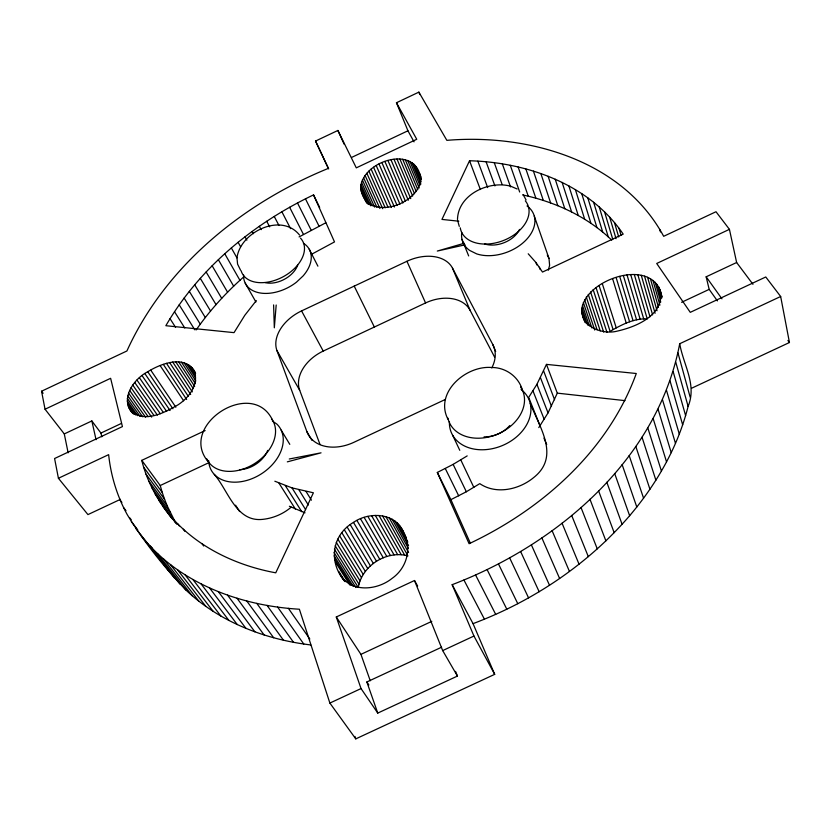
<?xml version="1.0" encoding="UTF-8"?>
<svg xmlns="http://www.w3.org/2000/svg" width="831" height="831" viewBox="0 0 831 831"><rect width="100%" height="100%" fill="white"/><g stroke="black" fill="none" stroke-linecap="round" stroke-linejoin="round"><path stroke-width="1.25" d="M661.112 294.59C660.52 317.473 634.188 327.528 615.22 331.569C600.564 334.322 579.965 325.586 581.929 308.135C587.195 277.783 655.649 256.083 661.798 297.072M132.503 413.069C119.529 398.88 133.822 378.822 147.752 371.748C160.85 363.594 185.105 354.193 194.901 371.976M276.193 305.008L274.323 327.809L273.607 304.915M457.486 219.55C457.995 194.838 488.223 180.576 510.037 186.04M343.078 579.186C328.349 560.281 332.67 534.426 353.487 522.398C369.047 511.46 395.868 512.519 403.586 532.442M360.664 186.757C363.729 160.019 416.778 144.179 420.818 179.018C418.699 206.483 363.459 222.718 360.664 186.757L368.725 204.447M679.706 343.733C657.685 459.159 557.778 544.336 452.157 584.681L473.047 623.634C532.951 601.145 587.881 564.405 629.638 515.719C648.18 493.894 663.99 469.65 675.478 443.38C680.641 431.403 684.921 419.042 688.11 406.39C697.095 384.711 683.456 365.141 679.706 343.733L780.662 296.501L765.767 276.983L690.27 312.342L656.708 263.469L729.431 229.346L716 211.739L663.668 236.305C622.533 160.165 528.111 133.531 446.849 140.346L418.876 92.127L396.46 102.743L407.938 130.789L414.035 141.852M407.969 555.908C386.612 550.018 361.963 565.631 358.275 587.496L334.415 549.156M237.022 257.423C240.803 231.569 281.543 212.362 299.544 235.059M548.335 270.21L549.603 265.328L549.011 258.483L534.271 216.05M538.8 427.581L548.045 412.882L557.3 393.136L546.466 364.383L636.286 373.503C608.167 450.869 542.186 509.247 469.1 543.713L437.324 472.455L453.124 464.373L467.188 455.897M540.046 425.825L528.682 397.405L536.909 384.327L546.466 364.383M528.215 253.787L535.943 262.503L542.498 272.059L623.198 234.134C589.48 184.389 527.581 162.367 469.536 160.757L441.957 219.415L458.837 221.202M319.665 207.428L313.536 194.89C253.476 223.477 199.523 267.79 165.847 325.71L234.03 332.639L244.802 315.302L256.322 300.573M196.158 329.928C209.755 310.462 225.824 292.751 243.597 277.014M291.234 507.139C283.236 513.942 273.254 518.243 262.793 519.354C235.983 522.419 228.317 490.415 214.294 474.397M470.429 543.36L450.901 499.66L466.357 491.755L479.778 483.642C496.149 494.819 518.949 489.646 533.502 477.711C560.343 456.635 539.921 428.079 530.22 403.326M634.313 274.51L647.235 318.917C633.783 318.263 621.38 324.828 610.099 331.382L596.024 287.526M311.365 254.39L334.509 241.914L313.536 194.89M299.098 236.918L325.783 222.791M68.132 452.822L64.288 433.917L45.04 409.226L41.55 391.224L126.914 350.973C165.525 265.847 243.078 203.252 328.338 168.381L315.541 141.041L337.905 130.457L356.291 167.862L416.747 139.286L396.46 102.743M351.555 157.454L407.938 130.789M45.04 409.226L110.627 378.313L122.427 426.594L54.586 458.515L58.419 478.272L87.941 514.597L120.443 499.338M312.041 440.44L306.909 431.684L276.962 350.609A37.717 25.865 -28.3 0 1 301.57 310.908L406.941 261.277A37.779 25.938 -24.2 0 1 452.448 268.029L492.773 344.481L495.671 351.513M64.288 433.917L91.846 420.943L100.935 433.065L101.797 436.805M100.935 433.065L121.43 423.415M320.049 444.554L299.7 390.29A36.606 25.875 -28.4 0 1 323.228 351.077L425.565 302.951A36.668 25.958 -24.1 0 1 470.055 310.243L494.57 357.029M58.419 478.272L108.643 454.65C110.845 475.623 117.088 496.18 127.257 514.669C143.867 541.791 163.936 567.002 185.884 590C219.602 622.066 265.058 639.455 310.773 644.939M172.038 518.513C158.16 501.436 147.004 481.855 141.779 460.353L205.132 430.583M141.779 460.353L160.238 485.522L209.235 462.514M717.402 300.915L709.175 289.375L706.153 276.806L736.63 262.513L729.431 229.346M445.374 399.431L353.944 442.289A39.94 28.971 -28.9 0 1 306.909 431.684M681.586 302.297L709.175 289.375M691.797 388.139L789.45 342.517L780.662 296.501M455.533 671.386L457.434 676.07L377.762 713.091L361.038 688.567L336.285 616.986L414.503 580.516L417.65 586.042M336.285 616.986L360.934 654.35L431.819 621.349M377.762 713.091L366.855 681.981L441.593 647.214M140.584 534.935C178.083 583.185 239.93 605.737 299.378 609.227L329.876 703.068L361.038 688.567M414.503 580.516L442.684 650.59L473.95 636.047L494.694 674.346L355.772 738.873L329.876 703.068M464.363 243.223L437.303 251.055L465.1 244.833M287.318 461.859L321.046 452.833L289.271 458.992M491.131 367.468C465.526 365.619 434.26 392.783 447.951 419.229M557.3 393.136L624.995 400.635M491.692 367.499C505.653 367.364 518.721 376.692 522.419 390.206M274.843 481.222L292.013 487.89L313.391 492.793L275.757 572.819C232.15 564.789 189.26 543.266 163.094 506.505M522.741 194.942C555.575 202.037 587.392 216.683 611.761 240.159M289.365 506.266L305.029 512.81M510.805 186.248L517.121 189.001M272.412 421.068L276.848 424.07A40.366 28.742 -32.8 0 1 257.506 476.111A40.366 28.742 -32.8 0 1 208.633 460.499M130.259 409.932C143.534 424.132 164.974 412.519 178.333 404.645C189.136 397.54 200.178 383.091 193.519 369.837M341.707 577.015C353.611 592.825 377.991 589.709 391.983 578.459C408.405 567.012 412.872 544.534 401.103 527.955M129.636 517.734L131.225 519.77M157.391 553.446L185.884 590M131.308 521.598L137.676 529.742M150.39 546.04L151.98 548.076M151.408 547.494L179.953 584.058M135.754 528.36L174.396 577.898M163.749 559.17L192.179 595.713M123.59 507.585L125.969 510.65M170.49 564.654L198.838 601.197M120.308 500.366L121.897 502.402M41.55 391.224L43.129 393.271M177.595 569.869L205.839 606.412M185.064 574.823L213.193 611.377M192.885 579.498L220.89 616.062M201.05 583.871L228.909 620.456M209.557 587.943L237.261 624.559M218.387 591.703L245.924 628.35M736.63 262.513L752.959 284.306M227.538 595.131L254.878 631.82M787.913 340.44L789.45 342.517M177.709 523.842L179.257 525.93M155.179 494.03L176.941 524.33M172.474 518.264L176.349 523.468M158.95 500.345L175.341 522.377M167.602 512.478L172.817 519.479M148.728 480.941L167.291 506.027L173.783 519.084M183.298 529.212L184.835 531.289M151.772 487.558L170.365 512.623M146.048 474.189L164.59 499.306L167.291 506.027M237.001 598.227L264.133 634.957M143.732 467.323L162.232 492.461L164.59 499.306M169.202 571.541L161.204 560.177M202.151 543.91L203.688 545.998M246.755 600.979L273.659 637.751M256.779 603.368L283.454 640.202M706.153 276.806L721.952 298.828M267.073 605.404L293.499 642.301M127.507 403.492L135.702 414.991M128.088 405.808L134.051 414.181M131.817 411.688L133.313 413.776M129.013 407.969L131.994 412.155M127.361 398.465L139.982 416.258M127.268 401.03L137.676 415.677M277.616 607.056L303.772 644.035M127.797 395.826L142.62 416.757M128.576 393.125L145.581 417.224M129.667 390.425L148.105 416.632M131.069 387.734L151.668 417.11M132.763 385.085L154.036 415.542M288.388 608.334L309.838 639.039M134.736 382.509L157.391 415.105M136.949 380.047L160.269 413.724M139.39 377.71L163.354 412.488M142.018 375.539L166.626 411.397M144.823 373.545L170.064 410.504M147.752 371.748L172.91 408.759M209.111 462.742C175.923 426.428 252.499 376.412 272.776 420.642M150.785 370.19L175.86 407.232M366.855 681.981L368.871 684.983M160.238 365.733L183.63 400.781M163.343 364.404L186.653 399.493M166.47 363.334L188.305 396.335M169.607 362.534L190.673 394.507M172.703 362.015L192.304 391.879M175.725 361.776L193.187 388.472M178.644 361.828L194.662 386.405M181.428 362.16L195.327 383.548M186.445 363.677L195.441 377.606M184.035 362.783L195.825 380.972M192.179 367.946L195.628 373.306M190.538 366.274L195.378 373.773M188.616 364.851L195.534 375.56M235.578 505.196L239.629 511.522M170.043 318.668L175.559 327.321M278.936 483.102L295.421 509.102M285.345 485.636L301.746 511.667M338.757 571.354L344.938 581.149M343.733 579.498L345.104 581.669M174.5 311.698L184.752 327.954M340.035 574.294L344.159 580.817M334.581 559.024L351.025 585.232M335.454 562.099L349.851 585.003M292.013 487.89L305.6 509.6M334.124 555.825L353.279 586.426M334.062 552.522L355.928 587.538M179.195 304.821L194.797 329.803M298.911 489.833L308.363 505.051M184.129 298.038L200.271 324.163M335.163 545.77L358.961 584.172M306.047 491.474L311.417 500.179M336.306 542.404L360.031 580.859M337.822 539.09L361.464 577.607M189.302 291.359L205.309 317.535M339.692 535.881L363.24 574.46M341.894 532.796L365.349 571.437M194.693 284.794L210.555 311.023M281.2 430.157L289.801 444.356M344.408 529.877L367.759 568.581M200.302 278.333L216.029 304.624M347.202 527.145L370.439 565.911M350.235 524.652L373.368 563.48M206.13 271.997L221.7 298.35M353.487 522.398L376.505 561.289M356.915 520.435L379.819 559.388M360.488 518.762L383.268 557.778M212.144 265.785L227.58 292.19M364.144 517.422L386.82 556.479M218.366 259.708L233.656 286.176M442.684 650.59L457.434 676.07M367.873 516.404L390.425 555.513M276.962 350.609L299.7 390.29M371.613 515.729L394.06 554.89M224.775 253.767L239.92 280.296M375.332 515.417L397.665 554.62M378.978 515.459L401.217 554.692M245.238 283.174L255.906 301.965M231.361 247.97L236.98 257.942M382.52 515.864L404.655 555.129M385.906 516.622L407.335 554.786M389.116 517.723L408.582 552.542M394.808 520.933L408.551 545.645M238.113 242.309L240.595 246.755M392.087 519.167L408.374 548.377M399.337 525.348L406.193 537.709M397.239 523L407.834 542.103M406.182 539.87L407.429 542.113M523.177 194.683L526.096 199.97M245.041 236.814L246.88 240.149M252.115 231.465L253.33 233.698M301.57 310.908L323.228 351.077M259.345 226.281L261.152 229.647M266.72 221.275L269.691 226.873M274.23 216.424L278.936 225.419M463.937 580.038L484.431 619.188M281.865 211.749L290.601 228.66M240.481 270.023L237.583 264.113L237.022 258.399M309.246 249.227L317.899 266.18M475.602 575.042L495.692 614.379M289.624 207.262L303.44 234.384M297.488 202.951L311.168 230.145M487.132 569.682L506.817 609.216M437.324 472.455L450.901 499.66M547.276 255.003L549.011 258.483M305.465 198.827L318.99 226.094M354.214 286.113L374.355 327.04M445.302 468.549L458.702 495.847M498.496 563.979L517.786 603.711M453.124 464.373L466.357 491.755M460.79 459.917L473.836 487.392M509.683 557.944L528.568 597.873M315.541 141.041L328.681 168.922M452.76 435.454L459.782 450.309M520.653 551.587L539.153 591.724M367.167 202.099L368.247 204.457M360.747 188.907L367.198 203.055M365.785 200.458L366.866 202.826M361.163 190.964L366.544 202.754M361.911 192.896L365.682 201.154M337.905 130.457L344.148 144.23M361.485 182.269L372.184 205.859M360.914 184.534L370.564 205.766M363.583 177.699L376.879 207.21M362.378 179.984L374.656 207.116M531.393 544.918L549.509 585.263M365.079 175.445L379.923 208.519M406.941 261.277L425.565 302.951M366.845 173.253L382.707 208.706M368.871 171.144L385.189 207.802M371.125 169.14L387.911 207.012M373.576 167.27L391.349 207.532M376.214 165.546L394.424 207.023M541.895 537.958L559.616 578.511M543.952 438.145L546.705 444.471M378.998 163.987L397.135 205.506M381.907 162.616L399.96 204.177M384.888 161.443L402.869 203.044M387.921 160.487L405.31 200.946M390.975 159.76L408.291 200.25M393.998 159.272L410.743 198.609M552.116 530.718L569.464 571.479M473.047 623.634L494.694 674.346M396.979 159.012L412.654 196.002M452.157 584.681L473.95 636.047M399.877 159.001L414.482 193.644M402.651 159.24L416.206 191.514M405.268 159.718L417.785 189.624M409.932 161.38L419.894 185.344M407.709 160.435L419.188 187.972M452.448 268.029L470.055 310.243M416.248 167.239L421.068 178.904M415.095 165.494L420.891 179.486M413.651 163.925L421.099 181.916M562.057 523.208L579.041 564.176M411.927 162.544L420.881 184.129M419.302 172.879L421.099 177.138M571.686 515.449L588.306 556.635M461.994 239.349L468.674 255.938M532.972 390.902L544.222 419.395M418.876 92.127L419.821 94.526M580.994 507.461L597.26 548.855M536.909 384.327L548.045 412.882M540.472 377.7L551.493 406.338M589.968 499.254L605.882 540.856M543.661 371.041L554.578 399.742M469.536 160.757L480.37 189.51M598.58 490.851L614.161 532.65M477.867 161.172L487.683 187.598M486.114 161.827L494.933 185.915M606.817 482.26L622.087 524.268M494.279 162.741L502.121 184.472M539.371 267.177L540.243 269.608M502.34 163.915L510.535 186.902M535.943 262.503L536.816 264.923M614.67 473.504L629.638 515.719M360.934 654.35L370.252 680.755M510.296 165.327L519.676 192.023M518.139 167L528.256 196.189M622.128 464.612L636.795 507.014M525.857 168.932L535.86 198.183M582.728 316.31L583.954 319.935M533.429 171.124L543.318 200.437M629.181 455.585L643.568 498.185M581.929 308.135L587.61 325.066M581.793 310.929L585.865 323.02M582.064 313.661L585.003 322.459M583.362 302.505L591.849 327.944M582.448 305.32L589.345 325.897M584.65 299.742L594.705 330.042M540.856 173.565L550.641 202.941M354.962 736.432L355.772 738.873M635.819 446.444L649.935 489.23M586.302 297.041L597.105 329.793M588.286 294.434L600.231 330.873M548.117 176.265L557.809 205.704M555.222 179.216L564.81 208.716M590.581 291.972L603.659 332.088M642.031 437.22L655.888 480.183M593.178 289.655L606.952 332.255M562.14 182.425L571.624 211.988M568.861 185.895L578.262 215.509M599.109 285.604L613.081 329.512M602.382 283.911L616.259 327.871M647.816 427.923L661.434 471.063M575.384 189.613L584.692 219.28M581.7 193.581L590.924 223.3M653.156 418.564L666.545 461.87M587.787 197.809L596.928 227.569M612.717 279.06L626.273 323.176M593.635 202.276L602.704 232.078M616.145 277.606L629.597 321.774M658.048 409.164L671.23 452.646M599.244 206.992L608.24 236.835M619.697 276.422L633.045 320.641M604.594 211.947L612.8 239.432M623.333 275.508L636.567 319.769M662.504 399.753L675.478 443.38M627.01 274.874L640.14 319.197M609.674 217.151L616.051 238.684M630.677 274.542L643.703 318.907M614.473 222.583L618.7 236.949M666.493 390.331L679.291 434.104M618.981 228.245L621.089 235.433M637.855 274.77L649.977 316.756M641.283 275.331L652.605 314.876M670.046 380.92L682.667 424.838M160.238 485.522L162.232 492.461M644.544 276.183L655.088 313.287M673.141 371.54L685.606 415.593M650.424 278.728L658.412 307.21M647.598 277.325L657.03 310.742M652.979 280.4L659.887 305.174M675.78 362.212L688.11 406.39M655.223 282.301L660.738 302.131M677.971 352.936L690.177 397.228M659.907 289.23L661.964 296.667M658.713 286.747L661.798 297.903M657.144 284.431L660.925 298.059M457.694 220.589L459.273 226.375M659.762 229.449L660.427 231.942M91.846 420.943L96.053 439.682M303.419 243.265A36.232 23.559 -28 0 1 303.149 275.882L296.47 282.176A36.232 23.559 -28 0 1 261.09 293.125A36.232 23.559 -28 0 1 243.597 274.978M527.031 205.974A38.049 25.636 -21.1 0 1 524.683 241.343A38.049 25.636 -21.1 0 1 476.662 253.881L469.671 250.432A38.049 25.636 -21.1 0 1 461.766 232.493M521.079 389.469A42.194 31.89 -23.1 0 1 503.607 445.021A42.194 31.89 -23.1 0 1 449.415 421.618M519.531 229.418A23.715 15.976 -21.1 0 1 484.743 243.982M297.716 265.079A22.707 14.761 -28 0 1 265.182 282.623M509.756 425.565A26.436 19.975 -23.1 0 1 484.078 436.857M267.717 450.402A25.294 18.012 -32.8 0 1 239.764 469.692M271.519 418.772A38.205 27.028 -32.7 0 1 254.089 463.895A38.205 27.028 -32.7 0 1 206.763 458.857M300.49 238.123A34.279 22.115 -28 0 1 283.506 276.567A34.279 22.115 -28 0 1 241.115 270.729M525.337 200.853A35.816 23.964 -21.1 0 1 504.396 240.128A35.816 23.964 -21.1 0 1 460.26 227.839M520.57 386.914A39.95 29.999 -23.2 0 1 497.8 434.031A39.95 29.999 -23.2 0 1 447.909 418.118M492.773 344.481A40.002 29.075 -23.8 0 1 491.755 367.977"/></g></svg>
